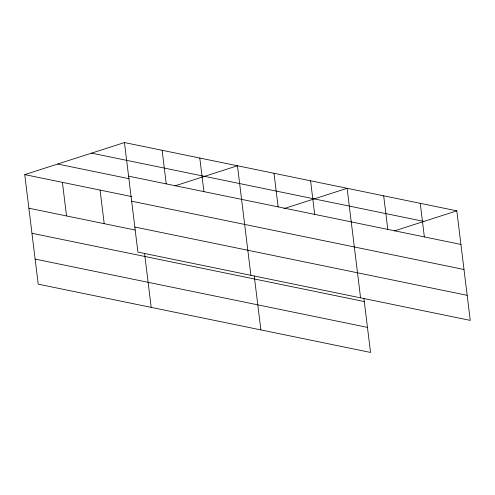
<?xml version="1.0" encoding="UTF-8"?>
<svg xmlns="http://www.w3.org/2000/svg" width="495" height="495" viewBox="0 0 495 495"><rect width="100%" height="100%" fill="white"/><g stroke="black" fill="none" stroke-linecap="round" stroke-linejoin="round"><path stroke-width="0.74" d="M363.924 298.522L370.545 352.446L38.202 284.161L24.75 174.611L124.455 142.554L456.798 210.839L470.25 320.389L137.907 252.103L124.455 142.554M174.976 185.86L237.452 165.769L250.903 275.319M283.932 208.624L347.125 188.304L360.577 297.854M394.323 230.93L456.798 210.839M91.55 153.134L423.899 221.42M128.576 176.146L460.925 244.431M57.655 164.031L129.22 178.738M24.75 174.611L131.72 196.589M131.658 201.211L464.001 269.497M134.826 227.038L467.175 295.323M28.877 208.209L135.092 230.033M31.952 233.269L364.295 301.56M35.12 259.095L367.469 327.381M420.243 203.327L424.364 236.919M383.681 195.816L387.808 229.408M310.569 180.793L314.69 214.385M274.007 173.281L278.134 206.873M254.251 275.987L260.871 329.911M199.788 158.029L203.909 191.627M162.119 150.294L166.246 183.886M144.577 253.452L151.198 307.376M100.083 190.092L104.204 223.684M62.413 182.352L66.54 215.944"/></g></svg>
